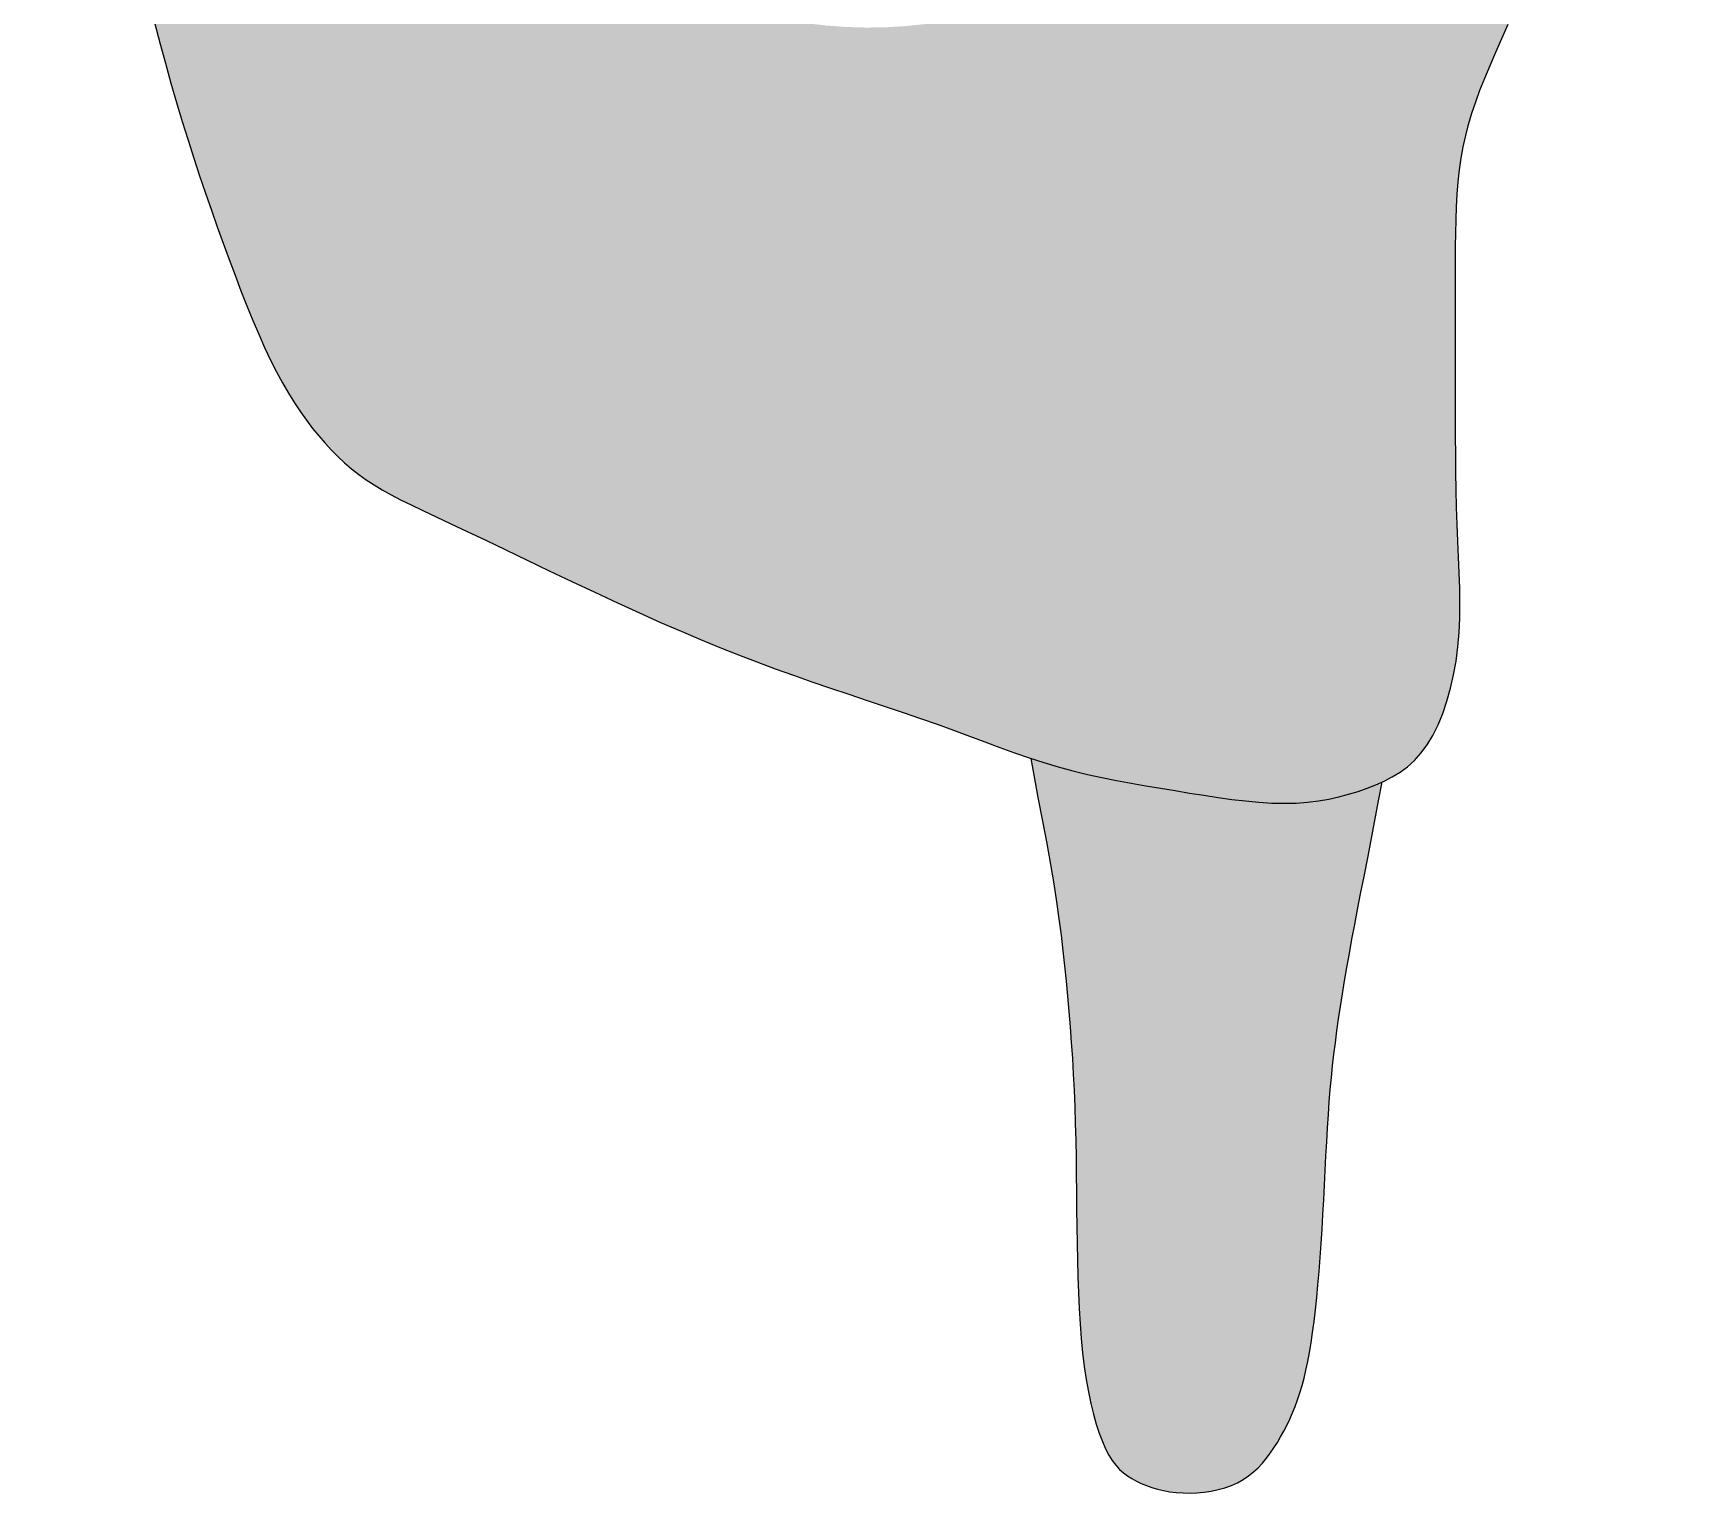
# Model space of a CAD drawing. Header units: millimetres. Extents: x 21129 to 2803301, y -510327 to 166837.
# Drawn here: x 245767 to 246395, y -189841 to -189285 of the extents above; entities that cross this region are included whole.
import ezdxf

# ---------------------------------------------------------------- set-up
doc = ezdxf.new("R2010")
doc.units = ezdxf.units.MM
doc.layers.add('....12_TNT_F_FURNITURE', color=27, linetype='Continuous', transparency=0.5)
doc.layers.add('...10_TNT_LINE_HATCH', color=250, linetype='Continuous', lineweight=0, transparency=0.5)

# ---------------------------------------------------------------- blocks, each defined once
blk = doc.blocks.new('*U355')
at = {"layer": '...10_TNT_LINE_HATCH'}
h = blk.add_hatch(color=253, dxfattribs=at)
h.dxf.hatch_style = 1
h.paths.add_polyline_path([(223.34325, 408.46975), (223.33675, 414.91775), (223.3335, 421.14475), (223.3335, 427.102), (223.3335, 432.81875), (223.3335, 438.33075), (223.3335, 443.677), (223.3335, 448.8965), (223.3335, 454.02825), (223.3335, 459.108), (223.3335, 464.18125), (223.33675, 469.2675), (223.35625, 474.36025), (223.418, 479.4335), (223.522, 484.458), (223.70075, 489.411), (223.96725, 494.26975), (224.341, 499.0115), (224.83825, 503.60375), (225.47525, 508.04325), (226.2585, 512.3625), (227.19775, 516.607), (228.2995, 520.83525), (229.567, 525.0895), (231.01325, 529.42175), (232.64475, 533.88075), (234.46475, 538.51525), (236.4765, 543.361), (238.6475, 548.418), (240.9485, 553.657), (243.3405, 559.05525), (245.78775, 564.5965), (248.2545, 570.258), (250.7115, 576.017), (253.1165, 581.854), (255.44675, 587.743), (257.70875, 593.658), (259.922, 599.5535), (262.10275, 605.4035), (264.2705, 611.16575), (266.4415, 616.811), (268.63525, 622.30025), (270.86475, 627.59775), (273.1495, 632.684), (275.4895, 637.58175), (277.888, 642.33), (280.34175, 646.971), (282.85075, 651.5405), (285.41825, 656.08075), (288.041, 660.6275), (290.719, 665.2165), (293.45225, 669.8835), (296.22775, 674.6285), (299.0325, 679.432), (301.85025, 684.29075), (304.668, 689.19175), (307.47275, 694.122), (308.83261, 696.54874), (206.92243, 772.30619), (205.4325, 769.132), (203.4435, 765.24825), (201.43825, 761.631), (199.4525, 758.29325), (196.61716, 753.8384), (193.08587, 748.90113), (189.78787, 744.82408), (187.2, 741.92625), (185.3995, 739.9665), (183.469, 737.89625), (179.35139, 733.47269), (175.838, 730.236), (174.51828, 729.22833, -0.090979065), (154.27692, 654.882, -0.84034581), (-170.23329, 746.15505, -0.050063013), (-160.23853, 795.8576), (-162.56825, 799.5975), (-172.5035, 816.9135), (-180.3815, 832.05525), (-186.48825, 845.24375), (-189.51937, 852.76186), (-318.39781, 755.36688), (-317.82075, 749.1835), (-316.82625, 739.88525), (-315.70175, 730.665), (-314.44075, 721.60075), (-313.04325, 712.76725), (-311.50925, 704.22625), (-309.8485, 695.9615), (-308.074, 687.93725), (-306.202, 680.1145), (-304.24225, 672.464), (-302.21425, 664.9435), (-300.131, 657.527), (-298.00225, 650.169), (-295.8475, 642.8435), (-293.67, 635.531), (-291.47625, 628.20875), (-289.27925, 620.86375), (-287.079, 613.4765), (-284.8885, 606.0275), (-282.711, 598.50375), (-280.55625, 590.8825), (-278.42425, 583.15725), (-276.315, 575.3605), (-274.21875, 567.52475), (-272.13225, 559.6955), (-270.0425, 551.9085), (-267.9495, 544.1995), (-265.837, 536.614), (-263.70825, 529.18775), (-261.5535, 521.94675), (-259.337, 514.891), (-257.166, 508.00425), (-254.94625, 501.2735), (-252.7135, 494.6825), (-250.46775, 488.21825), (-248.2155, 481.86775), (-245.96, 475.61475), (-243.7045, 469.456), (-241.44575, 463.40775), (-239.19025, 457.5025), (-236.93475, 451.76625), (-234.67925, 446.225), (-232.4205, 440.9145), (-230.165, 435.85425), (-227.9095, 431.041), (-225.654, 426.6015), (-223.392, 422.41225), (-221.1235, 418.496), (-218.8485, 414.8235), (-216.554, 411.3785), (-214.2465, 408.13825), (-211.913, 405.08), (-209.56, 402.18425), (-207.1745, 399.4315), (-204.74675, 396.812), (-202.2605, 394.3225), (-199.706, 391.95), (-197.067, 389.6945), (-194.3305, 387.53975), (-191.477, 385.48575), (-188.5, 383.526), (-185.3735, 381.63775), (-181.987, 379.7755), (-178.3795, 377.88075), (-174.3625, 375.8885), (-169.89375, 373.74025), (-164.89525, 371.3775), (-159.29225, 368.74175), (-153.0035, 365.768), (-145.99, 362.42375), (-138.35575, 358.7675), (-130.24375, 354.87725), (-121.79375, 350.83425), (-113.14225, 346.71975), (-104.43875, 342.61825), (-95.8165, 338.60775), (-87.42175, 334.7695), (-79.36175, 331.1685), (-71.61375, 327.795), (-64.129, 324.6295), (-56.85225, 321.6395), (-49.72825, 318.80875), (-42.705, 316.10475), (-35.737, 313.51125), (-28.75925, 310.99575), (-21.74575, 308.53875), (-14.70625, 306.13375), (-7.683, 303.76775), (-0.7085, 301.44075), (6.1815, 299.13975), (12.95125, 296.85825), (19.565, 294.593), (25.99025, 292.331), (32.201, 290.082), (38.21675, 287.846), (44.07, 285.65875), (49.79325, 283.53325), (55.419, 281.489), (60.9765, 279.55525), (66.49825, 277.745), (72.01675, 276.08425), (77.558, 274.586), (83.11875, 273.234), (88.69575, 272.012), (94.27925, 270.894), (99.86275, 269.8605), (105.4365, 268.88875), (111.0005, 267.9625), (116.54175, 267.05575), (122.0505, 266.1555), (127.5105, 265.28775), (132.938, 264.47525), (138.19975, 263.744), (143.3835, 263.12975), (148.43725, 262.65525), (153.335, 262.34975), (158.054, 262.236), (162.58125, 262.34975), (166.92325, 262.66825), (171.093, 263.17525), (175.08725, 263.85775), (178.932, 264.693), (182.63375, 265.668), (186.199, 266.76325), (189.64075, 267.95925), (192.96875, 269.2495), (196.17325, 270.673), (199.25425, 272.26875), (202.202, 274.08875), (205.00675, 276.1785), (207.662, 278.58025), (210.1645, 281.34275), (212.5045, 284.5115), (214.6755, 288.1125), (216.6645, 292.11975), (218.465, 296.478), (220.064, 301.1385), (221.4485, 306.0525), (222.61525, 311.1745), (223.548, 316.44925), (224.237, 321.828), (224.679, 327.27825), (224.913, 332.8), (224.96175, 338.41275), (224.913, 344.136), (224.692, 349.986), (224.44825, 355.98225), (224.185, 362.141), (223.93475, 368.47525), (223.7365, 374.998), (223.587, 381.65725), (223.483, 388.3945), (223.40825, 395.148), (223.366, 401.8625)])
h = blk.add_hatch(color=253, dxfattribs=at)
h.dxf.hatch_style = 1
h.paths.add_polyline_path([(174.902, 143.663), (175.253, 148.525), (175.643, 153.205), (176.059, 157.75175), (176.51725, 162.21075), (177.01775, 166.6275), (177.567, 171.0475), (178.16175, 175.51625), (178.81175, 180.076), (179.517, 184.77875), (180.2775, 189.618), (181.0965, 194.6035), (181.97075, 199.73525), (182.90025, 205.0165), (183.88825, 210.444), (184.9315, 216.0275), (186.03, 221.7605), (187.2, 227.734), (188.50325, 234.36075), (190.01775, 242.14125), (191.8215, 251.576), (193.9925, 263.159), (195.34191, 270.3037), (192.96875, 269.2495), (189.64075, 267.95925), (186.199, 266.76325), (182.63375, 265.668), (178.932, 264.693), (175.08725, 263.85775), (171.093, 263.17525), (166.92325, 262.66825), (162.58125, 262.34975), (158.054, 262.236), (153.335, 262.34975), (148.43725, 262.65525), (143.3835, 263.12975), (138.19975, 263.744), (132.938, 264.47525), (127.5105, 265.28775), (122.0505, 266.1555), (116.54175, 267.05575), (111.0005, 267.9625), (105.4365, 268.88875), (99.86275, 269.8605), (94.27925, 270.894), (88.69575, 272.012), (83.11875, 273.234), (77.558, 274.586), (72.01675, 276.08425), (66.49825, 277.745), (61.62339, 279.34317), (62.58525, 273.78), (64.32075, 264.446), (66.04325, 255.42725), (67.65525, 246.89275), (69.0755, 238.96275), (70.30725, 231.59825), (71.3765, 224.71475), (72.2995, 218.2245), (73.10225, 212.04625), (73.81075, 206.09225), (74.4445, 200.28125), (75.02625, 194.5255), (75.5755, 188.7535), (76.09225, 182.9425), (76.5765, 177.08275), (77.0185, 171.1645), (77.4215, 165.17475), (77.77575, 159.1005), (78.08125, 152.9385), (78.338, 146.6725), (78.533, 140.3025), (78.689, 133.8415), (78.806, 127.3155), (78.897, 120.75375), (78.97825, 114.17575), (79.053, 107.61075), (79.1375, 101.07825), (79.23825, 94.6075), (79.365, 88.22125), (79.534, 81.939), (79.7485, 75.78675), (80.028, 69.78075), (80.3725, 63.94375), (80.8015, 58.29525), (81.3215, 52.86125), (81.9455, 47.658), (82.67675, 42.7115), (83.50875, 38.02825), (84.435, 33.631), (85.4425, 29.52625), (86.51825, 25.7335), (87.65575, 22.26575), (88.842, 19.136), (90.0705, 16.3605), (91.325, 13.9425), (92.6185, 11.8495), (93.964, 10.049), (95.368, 8.49875), (96.8435, 7.15975), (98.40025, 5.993), (100.048, 4.9595), (101.803, 4.02025), (103.65875, 3.14925), (105.6315, 2.34325), (107.705, 1.61525), (109.8825, 0.975), (112.16075, 0.43225), (114.53325, 0), (116.99675, -0.312), (119.548, -0.494), (122.213, -0.533), (124.865, -0.43225), (127.569, -0.182), (130.2665, 0.221), (132.9185, 0.78), (135.49575, 1.495), (137.969, 2.37575), (140.30575, 3.419), (142.48, 4.63125), (144.49825, 5.99625), (146.37675, 7.50425), (148.1285, 9.139), (149.7665, 10.881), (151.30375, 12.73025), (152.75975, 14.66075), (154.14425, 16.66275), (155.47025, 18.72325), (156.73775, 20.84225), (157.95, 23.02625), (159.107, 25.27525), (160.2055, 27.599), (161.252, 29.99425), (162.23675, 32.4675), (163.1695, 35.01875), (164.04375, 37.661), (164.866, 40.41375), (165.63625, 43.29975), (166.36425, 46.3385), (167.05, 49.57225), (167.6935, 53.0075), (168.3045, 56.641), (168.883, 60.5995), (169.4355, 64.80175), (169.9555, 69.2575), (170.4495, 73.94725), (170.91425, 78.845), (171.353, 83.928), (171.7625, 89.167), (172.14275, 94.5425), (172.49375, 100.02525), (172.81875, 105.5925), (173.12425, 111.202), (173.4135, 116.82125), (173.69625, 122.408), (173.979, 127.9265), (174.2715, 133.3345), (174.57375, 138.593)])
at = {"color": 27}
for p, q in [((-272.13225, 559.6955), (-270.0425, 551.9085)), ((240.9485, 553.657), (243.3405, 559.05525)), ((238.6475, 548.418), (240.9485, 553.657)), ((-270.0425, 551.9085), (-267.9495, 544.1995)), ((236.4765, 543.361), (238.6475, 548.418)), ((-267.9495, 544.1995), (-265.837, 536.614)), ((234.46475, 538.51525), (236.4765, 543.361)), ((-265.837, 536.614), (-263.70825, 529.18775)), ((231.01325, 529.42175), (232.64475, 533.88075)), ((232.64475, 533.88075), (234.46475, 538.51525)), ((-263.70825, 529.18775), (-261.5535, 521.94675)), ((229.567, 525.0895), (231.01325, 529.42175)), ((-261.5535, 521.94675), (-259.337, 514.891)), ((227.19775, 516.607), (228.2995, 520.83525)), ((228.2995, 520.83525), (229.567, 525.0895)), ((-259.337, 514.891), (-257.166, 508.00425)), ((226.2585, 512.3625), (227.19775, 516.607)), ((225.47525, 508.04325), (226.2585, 512.3625)), ((-257.166, 508.00425), (-254.94625, 501.2735)), ((224.341, 499.0115), (224.83825, 503.60375)), ((224.83825, 503.60375), (225.47525, 508.04325)), ((-254.94625, 501.2735), (-252.7135, 494.6825)), ((223.96725, 494.26975), (224.341, 499.0115)), ((-252.7135, 494.6825), (-250.46775, 488.21825)), ((223.522, 484.458), (223.70075, 489.411)), ((223.70075, 489.411), (223.96725, 494.26975)), ((-250.46775, 488.21825), (-248.2155, 481.86775)), ((223.418, 479.4335), (223.522, 484.458)), ((-248.2155, 481.86775), (-245.96, 475.61475)), ((223.35625, 474.36025), (223.418, 479.4335)), ((-245.96, 475.61475), (-243.7045, 469.456)), ((223.33675, 469.2675), (223.35625, 474.36025)), ((-243.7045, 469.456), (-241.44575, 463.40775)), ((223.3335, 464.18125), (223.33675, 469.2675)), ((223.3335, 459.108), (223.3335, 464.18125)), ((-241.44575, 463.40775), (-239.19025, 457.5025)), ((223.3335, 454.02825), (223.3335, 459.108)), ((-239.19025, 457.5025), (-236.93475, 451.76625)), ((-236.93475, 451.76625), (-234.67925, 446.225)), ((223.3335, 448.8965), (223.3335, 454.02825)), ((-234.67925, 446.225), (-232.4205, 440.9145)), ((223.3335, 443.677), (223.3335, 448.8965)), ((-232.4205, 440.9145), (-230.165, 435.85425)), ((223.3335, 438.33075), (223.3335, 443.677)), ((-230.165, 435.85425), (-227.9095, 431.041)), ((223.3335, 432.81875), (223.3335, 438.33075)), ((223.3335, 427.102), (223.3335, 432.81875)), ((-227.9095, 431.041), (-225.654, 426.6015)), ((-225.654, 426.6015), (-223.392, 422.41225)), ((223.3335, 421.14475), (223.3335, 427.102)), ((-223.392, 422.41225), (-221.1235, 418.496)), ((223.33675, 414.91775), (223.3335, 421.14475)), ((-221.1235, 418.496), (-218.8485, 414.8235)), ((-218.8485, 414.8235), (-216.554, 411.3785)), ((223.34325, 408.46975), (223.33675, 414.91775)), ((-216.554, 411.3785), (-214.2465, 408.13825)), ((-214.2465, 408.13825), (-211.913, 405.08)), ((223.366, 401.8625), (223.34325, 408.46975)), ((-211.913, 405.08), (-209.56, 402.18425)), ((-209.56, 402.18425), (-207.1745, 399.4315)), ((223.40825, 395.148), (223.366, 401.8625)), ((-207.1745, 399.4315), (-204.74675, 396.812)), ((-204.74675, 396.812), (-202.2605, 394.3225)), ((-202.2605, 394.3225), (-199.706, 391.95)), ((-199.706, 391.95), (-197.067, 389.6945)), ((-197.067, 389.6945), (-194.3305, 387.53975)), ((223.483, 388.3945), (223.40825, 395.148)), ((-194.3305, 387.53975), (-191.477, 385.48575)), ((-191.477, 385.48575), (-188.5, 383.526)), ((-188.5, 383.526), (-185.3735, 381.63775)), ((223.587, 381.65725), (223.483, 388.3945)), ((-185.3735, 381.63775), (-181.987, 379.7755)), ((-181.987, 379.7755), (-178.3795, 377.88075)), ((-178.3795, 377.88075), (-174.3625, 375.8885)), ((223.7365, 374.998), (223.587, 381.65725)), ((-174.3625, 375.8885), (-169.89375, 373.74025)), ((-169.89375, 373.74025), (-164.89525, 371.3775)), ((-164.89525, 371.3775), (-159.29225, 368.74175)), ((223.93475, 368.47525), (223.7365, 374.998)), ((-159.29225, 368.74175), (-153.0035, 365.768)), ((-153.0035, 365.768), (-145.99, 362.42375)), ((224.185, 362.141), (223.93475, 368.47525)), ((-145.99, 362.42375), (-138.35575, 358.7675)), ((-138.35575, 358.7675), (-130.24375, 354.87725)), ((224.44825, 355.98225), (224.185, 362.141)), ((-130.24375, 354.87725), (-121.79375, 350.83425)), ((224.692, 349.986), (224.44825, 355.98225)), ((-121.79375, 350.83425), (-113.14225, 346.71975)), ((-113.14225, 346.71975), (-104.43875, 342.61825)), ((224.913, 344.136), (224.692, 349.986)), ((-104.43875, 342.61825), (-95.8165, 338.60775)), ((224.96175, 338.41275), (224.913, 344.136)), ((-95.8165, 338.60775), (-87.42175, 334.7695)), ((-87.42175, 334.7695), (-79.36175, 331.1685)), ((224.679, 327.27825), (224.913, 332.8)), ((224.913, 332.8), (224.96175, 338.41275)), ((-79.36175, 331.1685), (-71.61375, 327.795)), ((-71.61375, 327.795), (-64.129, 324.6295)), ((224.237, 321.828), (224.679, 327.27825)), ((-64.129, 324.6295), (-56.85225, 321.6395)), ((-56.85225, 321.6395), (-49.72825, 318.80875)), ((223.548, 316.44925), (224.237, 321.828)), ((-49.72825, 318.80875), (-42.705, 316.10475)), ((-42.705, 316.10475), (-35.737, 313.51125)), ((222.61525, 311.1745), (223.548, 316.44925)), ((-35.737, 313.51125), (-28.75925, 310.99575)), ((-28.75925, 310.99575), (-21.74575, 308.53875)), ((-21.74575, 308.53875), (-14.70625, 306.13375)), ((221.4485, 306.0525), (222.61525, 311.1745)), ((-14.70625, 306.13375), (-7.683, 303.76775)), ((-7.683, 303.76775), (-0.7085, 301.44075)), ((-0.7085, 301.44075), (6.1815, 299.13975)), ((218.465, 296.478), (220.064, 301.1385)), ((220.064, 301.1385), (221.4485, 306.0525)), ((6.1815, 299.13975), (12.95125, 296.85825)), ((12.95125, 296.85825), (19.565, 294.593)), ((216.6645, 292.11975), (218.465, 296.478)), ((19.565, 294.593), (25.99025, 292.331)), ((25.99025, 292.331), (32.201, 290.082)), ((32.201, 290.082), (38.21675, 287.846)), ((214.6755, 288.1125), (216.6645, 292.11975)), ((38.21675, 287.846), (44.07, 285.65875)), ((44.07, 285.65875), (49.79325, 283.53325)), ((49.79325, 283.53325), (55.419, 281.489)), ((210.1645, 281.34275), (212.5045, 284.5115)), ((212.5045, 284.5115), (214.6755, 288.1125)), ((55.419, 281.489), (60.9765, 279.55525)), ((60.9765, 279.55525), (66.49825, 277.745)), ((61.62325, 279.344), (62.58525, 273.78)), ((66.49825, 277.745), (72.01675, 276.08425)), ((72.01675, 276.08425), (77.558, 274.586)), ((202.202, 274.08875), (205.00675, 276.1785)), ((205.00675, 276.1785), (207.662, 278.58025)), ((207.662, 278.58025), (210.1645, 281.34275)), ((62.58525, 273.78), (64.32075, 264.446)), ((77.558, 274.586), (83.11875, 273.234)), ((83.11875, 273.234), (88.69575, 272.012)), ((88.69575, 272.012), (94.27925, 270.894)), ((94.27925, 270.894), (99.86275, 269.8605)), ((99.86275, 269.8605), (105.4365, 268.88875)), ((192.96875, 269.2495), (196.17325, 270.673)), ((193.9925, 263.159), (195.338, 270.283)), ((196.17325, 270.673), (199.25425, 272.26875)), ((199.25425, 272.26875), (202.202, 274.08875)), ((64.32075, 264.446), (66.04325, 255.42725)), ((105.4365, 268.88875), (111.0005, 267.9625)), ((111.0005, 267.9625), (116.54175, 267.05575)), ((116.54175, 267.05575), (122.0505, 266.1555)), ((122.0505, 266.1555), (127.5105, 265.28775)), ((127.5105, 265.28775), (132.938, 264.47525)), ((132.938, 264.47525), (138.19975, 263.744)), ((138.19975, 263.744), (143.3835, 263.12975)), ((171.093, 263.17525), (175.08725, 263.85775)), ((175.08725, 263.85775), (178.932, 264.693)), ((178.932, 264.693), (182.63375, 265.668)), ((182.63375, 265.668), (186.199, 266.76325)), ((186.199, 266.76325), (189.64075, 267.95925)), ((189.64075, 267.95925), (192.96875, 269.2495)), ((143.3835, 263.12975), (148.43725, 262.65525)), ((148.43725, 262.65525), (153.335, 262.34975)), ((153.335, 262.34975), (158.054, 262.236)), ((158.054, 262.236), (162.58125, 262.34975)), ((162.58125, 262.34975), (166.92325, 262.66825)), ((166.92325, 262.66825), (171.093, 263.17525)), ((191.8215, 251.576), (193.9925, 263.159)), ((66.04325, 255.42725), (67.65525, 246.89275)), ((190.01775, 242.14125), (191.8215, 251.576)), ((67.65525, 246.89275), (69.0755, 238.96275)), ((69.0755, 238.96275), (70.30725, 231.59825)), ((188.50325, 234.36075), (190.01775, 242.14125)), ((187.2, 227.734), (188.50325, 234.36075)), ((70.30725, 231.59825), (71.3765, 224.71475)), ((186.03, 221.7605), (187.2, 227.734)), ((71.3765, 224.71475), (72.2995, 218.2245)), ((184.9315, 216.0275), (186.03, 221.7605)), ((72.2995, 218.2245), (73.10225, 212.04625)), ((183.88825, 210.444), (184.9315, 216.0275)), ((73.10225, 212.04625), (73.81075, 206.09225)), ((182.90025, 205.0165), (183.88825, 210.444)), ((73.81075, 206.09225), (74.4445, 200.28125)), ((181.97075, 199.73525), (182.90025, 205.0165)), ((74.4445, 200.28125), (75.02625, 194.5255)), ((75.02625, 194.5255), (75.5755, 188.7535)), ((180.2775, 189.618), (181.0965, 194.6035)), ((181.0965, 194.6035), (181.97075, 199.73525)), ((75.5755, 188.7535), (76.09225, 182.9425)), ((179.517, 184.77875), (180.2775, 189.618)), ((76.09225, 182.9425), (76.5765, 177.08275)), ((178.81175, 180.076), (179.517, 184.77875)), ((76.5765, 177.08275), (77.0185, 171.1645)), ((178.16175, 175.51625), (178.81175, 180.076)), ((77.0185, 171.1645), (77.4215, 165.17475)), ((177.01775, 166.6275), (177.567, 171.0475)), ((177.567, 171.0475), (178.16175, 175.51625)), ((77.4215, 165.17475), (77.77575, 159.1005)), ((176.51725, 162.21075), (177.01775, 166.6275)), ((77.77575, 159.1005), (78.08125, 152.9385)), ((175.643, 153.205), (176.059, 157.75175)), ((176.059, 157.75175), (176.51725, 162.21075)), ((78.08125, 152.9385), (78.338, 146.6725)), ((175.253, 148.525), (175.643, 153.205)), ((78.338, 146.6725), (78.533, 140.3025)), ((174.902, 143.663), (175.253, 148.525)), ((78.533, 140.3025), (78.689, 133.8415)), ((174.2715, 133.3345), (174.57375, 138.593)), ((174.57375, 138.593), (174.902, 143.663)), ((78.689, 133.8415), (78.806, 127.3155)), ((173.979, 127.9265), (174.2715, 133.3345)), ((78.806, 127.3155), (78.897, 120.75375)), ((173.69625, 122.408), (173.979, 127.9265)), ((78.897, 120.75375), (78.97825, 114.17575)), ((173.4135, 116.82125), (173.69625, 122.408)), ((78.97825, 114.17575), (79.053, 107.61075)), ((173.12425, 111.202), (173.4135, 116.82125)), ((79.053, 107.61075), (79.1375, 101.07825)), ((172.81875, 105.5925), (173.12425, 111.202)), ((79.1375, 101.07825), (79.23825, 94.6075)), ((172.49375, 100.02525), (172.81875, 105.5925)), ((79.23825, 94.6075), (79.365, 88.22125)), ((171.7625, 89.167), (172.14275, 94.5425)), ((172.14275, 94.5425), (172.49375, 100.02525)), ((79.365, 88.22125), (79.534, 81.939)), ((171.353, 83.928), (171.7625, 89.167)), ((79.534, 81.939), (79.7485, 75.78675)), ((170.91425, 78.845), (171.353, 83.928)), ((79.7485, 75.78675), (80.028, 69.78075)), ((170.4495, 73.94725), (170.91425, 78.845)), ((80.028, 69.78075), (80.3725, 63.94375)), ((169.4355, 64.80175), (169.9555, 69.2575)), ((169.9555, 69.2575), (170.4495, 73.94725)), ((80.3725, 63.94375), (80.8015, 58.29525)), ((168.883, 60.5995), (169.4355, 64.80175)), ((80.8015, 58.29525), (81.3215, 52.86125)), ((167.6935, 53.0075), (168.3045, 56.641)), ((168.3045, 56.641), (168.883, 60.5995)), ((81.3215, 52.86125), (81.9455, 47.658)), ((167.05, 49.57225), (167.6935, 53.0075)), ((81.9455, 47.658), (82.67675, 42.7115)), ((165.63625, 43.29975), (166.36425, 46.3385)), ((166.36425, 46.3385), (167.05, 49.57225)), ((82.67675, 42.7115), (83.50875, 38.02825)), ((83.50875, 38.02825), (84.435, 33.631)), ((163.1695, 35.01875), (164.04375, 37.661)), ((164.04375, 37.661), (164.866, 40.41375)), ((164.866, 40.41375), (165.63625, 43.29975)), ((84.435, 33.631), (85.4425, 29.52625)), ((161.252, 29.99425), (162.23675, 32.4675)), ((162.23675, 32.4675), (163.1695, 35.01875)), ((85.4425, 29.52625), (86.51825, 25.7335)), ((86.51825, 25.7335), (87.65575, 22.26575)), ((157.95, 23.02625), (159.107, 25.27525)), ((159.107, 25.27525), (160.2055, 27.599)), ((160.2055, 27.599), (161.252, 29.99425)), ((87.65575, 22.26575), (88.842, 19.136)), ((88.842, 19.136), (90.0705, 16.3605)), ((155.47025, 18.72325), (156.73775, 20.84225)), ((156.73775, 20.84225), (157.95, 23.02625)), ((90.0705, 16.3605), (91.325, 13.9425)), ((91.325, 13.9425), (92.6185, 11.8495)), ((149.7665, 10.881), (151.30375, 12.73025)), ((151.30375, 12.73025), (152.75975, 14.66075)), ((152.75975, 14.66075), (154.14425, 16.66275)), ((154.14425, 16.66275), (155.47025, 18.72325)), ((92.6185, 11.8495), (93.964, 10.049)), ((93.964, 10.049), (95.368, 8.49875)), ((95.368, 8.49875), (96.8435, 7.15975)), ((96.8435, 7.15975), (98.40025, 5.993)), ((144.49825, 5.99625), (146.37675, 7.50425)), ((146.37675, 7.50425), (148.1285, 9.139)), ((148.1285, 9.139), (149.7665, 10.881)), ((98.40025, 5.993), (100.048, 4.9595)), ((100.048, 4.9595), (101.803, 4.02025)), ((101.803, 4.02025), (103.65875, 3.14925)), ((103.65875, 3.14925), (105.6315, 2.34325)), ((105.6315, 2.34325), (107.705, 1.61525)), ((107.705, 1.61525), (109.8825, 0.975)), ((109.8825, 0.975), (112.16075, 0.43225)), ((112.16075, 0.43225), (114.53325, 0)), ((114.53325, 0), (116.99675, -0.312)), ((127.569, -0.182), (130.2665, 0.221)), ((130.2665, 0.221), (132.9185, 0.78)), ((132.9185, 0.78), (135.49575, 1.495)), ((135.49575, 1.495), (137.969, 2.37575)), ((137.969, 2.37575), (140.30575, 3.419)), ((140.30575, 3.419), (142.48, 4.63125)), ((142.48, 4.63125), (144.49825, 5.99625)), ((116.99675, -0.312), (119.548, -0.494)), ((119.548, -0.494), (122.213, -0.533)), ((122.213, -0.533), (124.865, -0.43225)), ((124.865, -0.43225), (127.569, -0.182))]:
    blk.add_line(p, q, dxfattribs=at)

msp = doc.modelspace()

# ---------------------------------------------------------------- block references
at = {"layer": '....12_TNT_F_FURNITURE'}
msp.add_blockref('*U355', (246085.76, -189840.96), dxfattribs=at)

doc.saveas('drawing.dxf')
